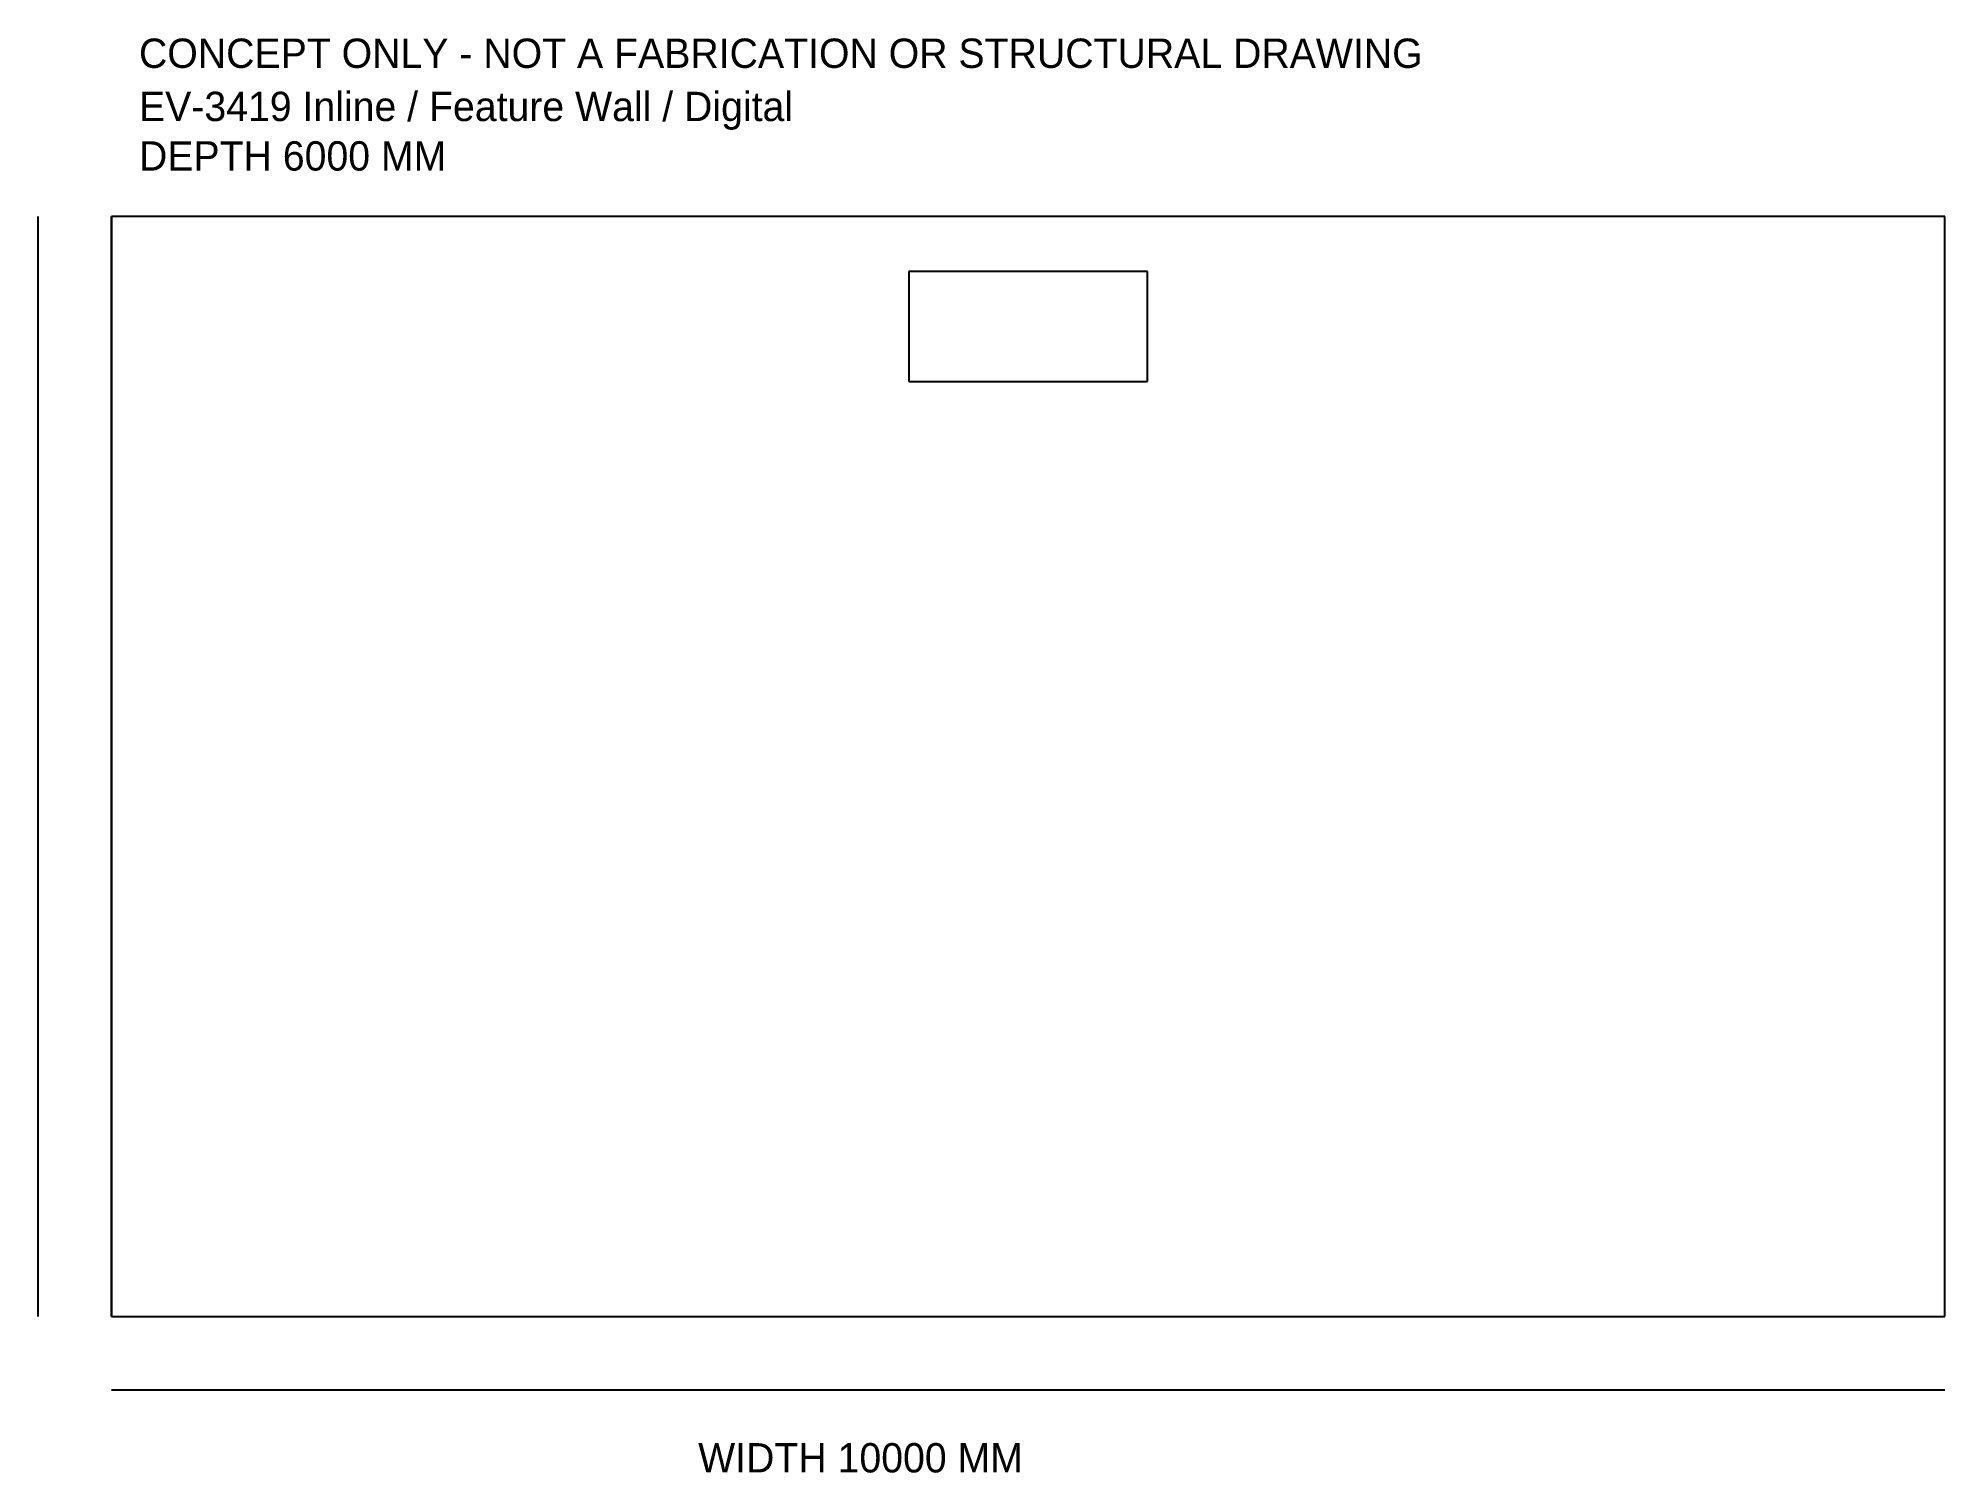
# Model space of a CAD drawing. Header units: millimetres. Extents: x -400 to 10000, y -852 to 6972.
import ezdxf

# ---------------------------------------------------------------- set-up
doc = ezdxf.new("R2010")
doc.units = ezdxf.units.MM

msp = doc.modelspace()

# ---------------------------------------------------------------- linework, layer by layer
at = {"layer": 'DIMENSIONS'}
for p, q in [((-400, 0), (-400, 6000)), ((0, -400), (10000, -400))]:
    msp.add_line(p, q, dxfattribs=at)
at = {"layer": 'FOOTPRINT'}
for p, q in [((10000, 6000), (0, 6000)), ((0, 6000), (0, 0)), ((10000, 0), (10000, 6000)), ((0, 0), (10000, 0))]:
    msp.add_line(p, q, dxfattribs=at)
at = {"layer": 'FURNITURE'}
for p, q in [((5650, 5700), (4350, 5700)), ((4350, 5700), (4350, 5100)), ((5650, 5100), (5650, 5700)), ((4350, 5100), (5650, 5100))]:
    msp.add_line(p, q, dxfattribs=at)
at = {"layer": 'WALLS'}
for p, q in [((0, 0), (0, 6000)), ((10000, 0), (10000, 6000)), ((0, 0), (10000, 0))]:
    msp.add_line(p, q, dxfattribs=at)

# ---------------------------------------------------------------- texts
at = {"layer": 'LABELS'}
for s, p in [('CONCEPT ONLY - NOT A FABRICATION OR STRUCTURAL DRAWING', (150, 6810)), ('EV-3419 Inline / Feature Wall / Digital', (150, 6520)), ('DEPTH 6000 MM', (150, 6250)), ('WIDTH 10000 MM', (3200, -850))]:
    msp.add_text(s, height=160, dxfattribs=at).set_placement(p)

doc.saveas('drawing.dxf')
